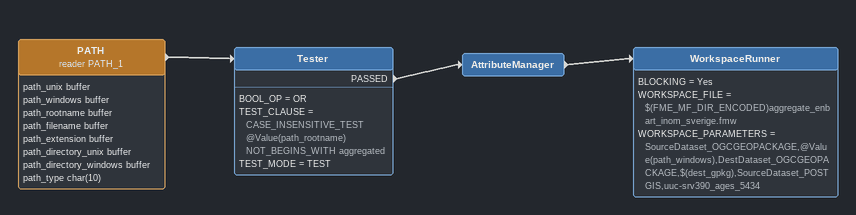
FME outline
PATH (reader PATH_1)
    attributes: path_unix buffer, path_windows buffer, path_rootname buffer, path_filename buffer, path_extension buffer, path_directory_unix buffer, path_directory_windows buffer, path_type char(10)
    -> Tester
Tester
    BOOL_OP = OR
    TEST_CLAUSE = CASE_INSENSITIVE_TEST @Value(path_rootname) NOT_BEGINS_WITH aggregated
    TEST_MODE = TEST
    PASSED -> AttributeManager
AttributeManager
    -> WorkspaceRunner
WorkspaceRunner
    BLOCKING = Yes
    WORKSPACE_FILE = $(FME_MF_DIR_ENCODED)aggregate_enbart_inom_sverige.fmw
    WORKSPACE_PARAMETERS = SourceDataset_OGCGEOPACKAGE,@Value(path_windows),DestDataset_OGCGEOPACKAGE,$(dest_gpkg),SourceDataset_POSTGIS,uuc-srv390_ages_5434
